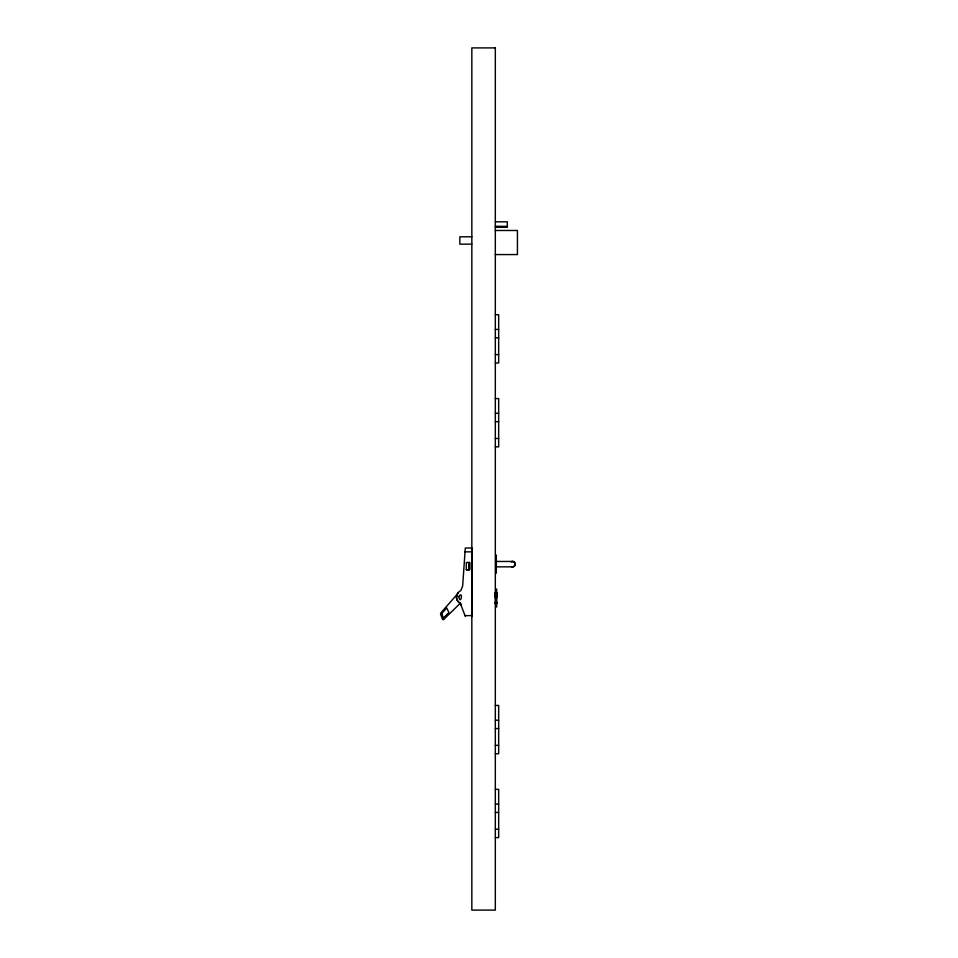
<?xml version="1.0" encoding="UTF-8"?>
<svg xmlns="http://www.w3.org/2000/svg" width="958" height="958" viewBox="0 0 958 958"><rect width="100%" height="100%" fill="white"/><g stroke="black" fill="none" stroke-linecap="round" stroke-linejoin="round"><path stroke-width="1.44" d="M472.09 616.641L472.09 547.988L465.301 548.012L462.666 585.961L460.882 590.463L458.391 592.307C455.792 595.169 455.852 601.732 460.115 602.869L465.372 616.485M458.295 593.122L456.882 594.607C454.559 599.612 459.648 602.726 460.87 604.833L461.54 604.139M457.086 595.888L457.673 593.218M441.77 613.515L443.35 618.209L448.667 613.036A1.329 1.329 0 0 0 448.679 612.03L446.703 607.947L441.77 613.515A1.221 1.221 0 0 0 441.674 614.617M456.882 594.607L440.884 612.904A2.179 2.179 0 0 0 440.608 614.389L442.608 619.515L443.458 619.742L460.295 603.253M443.542 618.042L448.44 613.228M495.322 221.813L507.321 221.813L507.321 227.297L495.322 227.297M495.322 226.268L507.321 226.375M495.322 230.483L517.428 230.483L517.428 254.565L495.322 254.565M471.839 236.782L459.84 236.782L459.84 244.158L471.839 244.158M495.322 314.703L498.675 314.703L498.675 362.986L495.322 362.986M495.322 329.432L498.675 329.432M495.322 337.815L498.675 337.815M495.322 354.592L498.675 354.592M495.322 398.576L498.675 398.576L498.675 446.847L495.322 446.847M495.322 413.305L498.675 413.305M495.322 421.688L498.675 421.688M495.322 438.465L498.675 438.465M465.037 551.844L472.09 551.844M496.328 561.46L512.602 561.46M496.328 566.837L512.602 566.837M466.306 569.723L469.648 569.723L469.648 562.502L466.306 562.502L466.306 569.723L469.54 569.639L469.54 562.502L468.773 562.514L468.773 569.639M495.322 592.499L496.663 592.595M495.322 592.798L496.663 592.798M495.322 592.99L496.663 592.882M495.322 593.218L496.663 593.098M495.322 593.349L496.663 593.349M495.322 593.481L496.663 593.481M495.322 593.637L496.663 593.792M495.322 593.948L496.663 593.948M495.322 594.116L496.663 594.116M495.322 594.283L496.663 594.283M495.322 594.463L496.663 594.463M495.322 594.643L496.663 594.643M495.322 594.834L496.663 595.014M495.322 595.205L496.663 595.205M495.322 595.397L496.663 595.397M495.322 595.577L496.663 595.577M495.322 595.768L496.663 595.768M495.322 595.96L496.663 595.96M495.322 596.139L496.663 596.139M495.322 596.319L496.663 596.319M495.322 596.487L496.663 596.487M495.322 596.666L496.663 596.666M495.322 596.822L496.663 596.99M495.322 597.133L496.663 597.133M495.322 597.409L496.663 597.277M495.322 597.541L496.663 597.541M495.322 597.648L496.663 597.648M495.322 598.031L496.663 598.031M495.322 600.007L496.663 600.007M496.663 601.995L495.322 601.995L496.663 602.211M495.322 602.331L496.663 602.331M495.322 602.438L496.663 602.546M495.322 602.642L496.663 602.642M495.322 602.845L496.663 602.845M495.322 603.121L496.663 603.193L495.322 603.336M495.322 603.552L496.663 603.552M495.322 603.624L496.663 603.648M465.037 615.611L472.09 615.611M495.322 705.447L498.675 705.447L498.675 753.73L495.322 753.73M495.322 720.188L498.675 720.188M495.322 728.571L498.675 728.571M495.322 745.348L498.675 745.348M495.322 789.32L498.675 789.32L498.675 837.603L495.322 837.603M495.322 804.061L498.675 804.061M495.322 812.444L498.675 812.444M495.322 829.221L498.675 829.221M496.663 588.978L496.663 607.085M496.328 555.089L496.328 573.207M458.75 596.618C460.618 606.318 463.648 589.745 458.75 596.618M515.224 564.705L513.692 566.597A5.185 3.664 90 0 1 511.776 566.693A2.682 2.682 0 0 0 515.272 563.867A2.682 2.682 0 0 0 511.261 561.819L511.512 561.699A5.185 3.664 -90 0 1 513.692 561.699L515.224 563.591A1.928 1.365 -90 0 1 515.224 564.705M495.322 47.9L471.839 47.9L471.839 910.1L495.322 910.1L495.322 47.9"/></g></svg>
